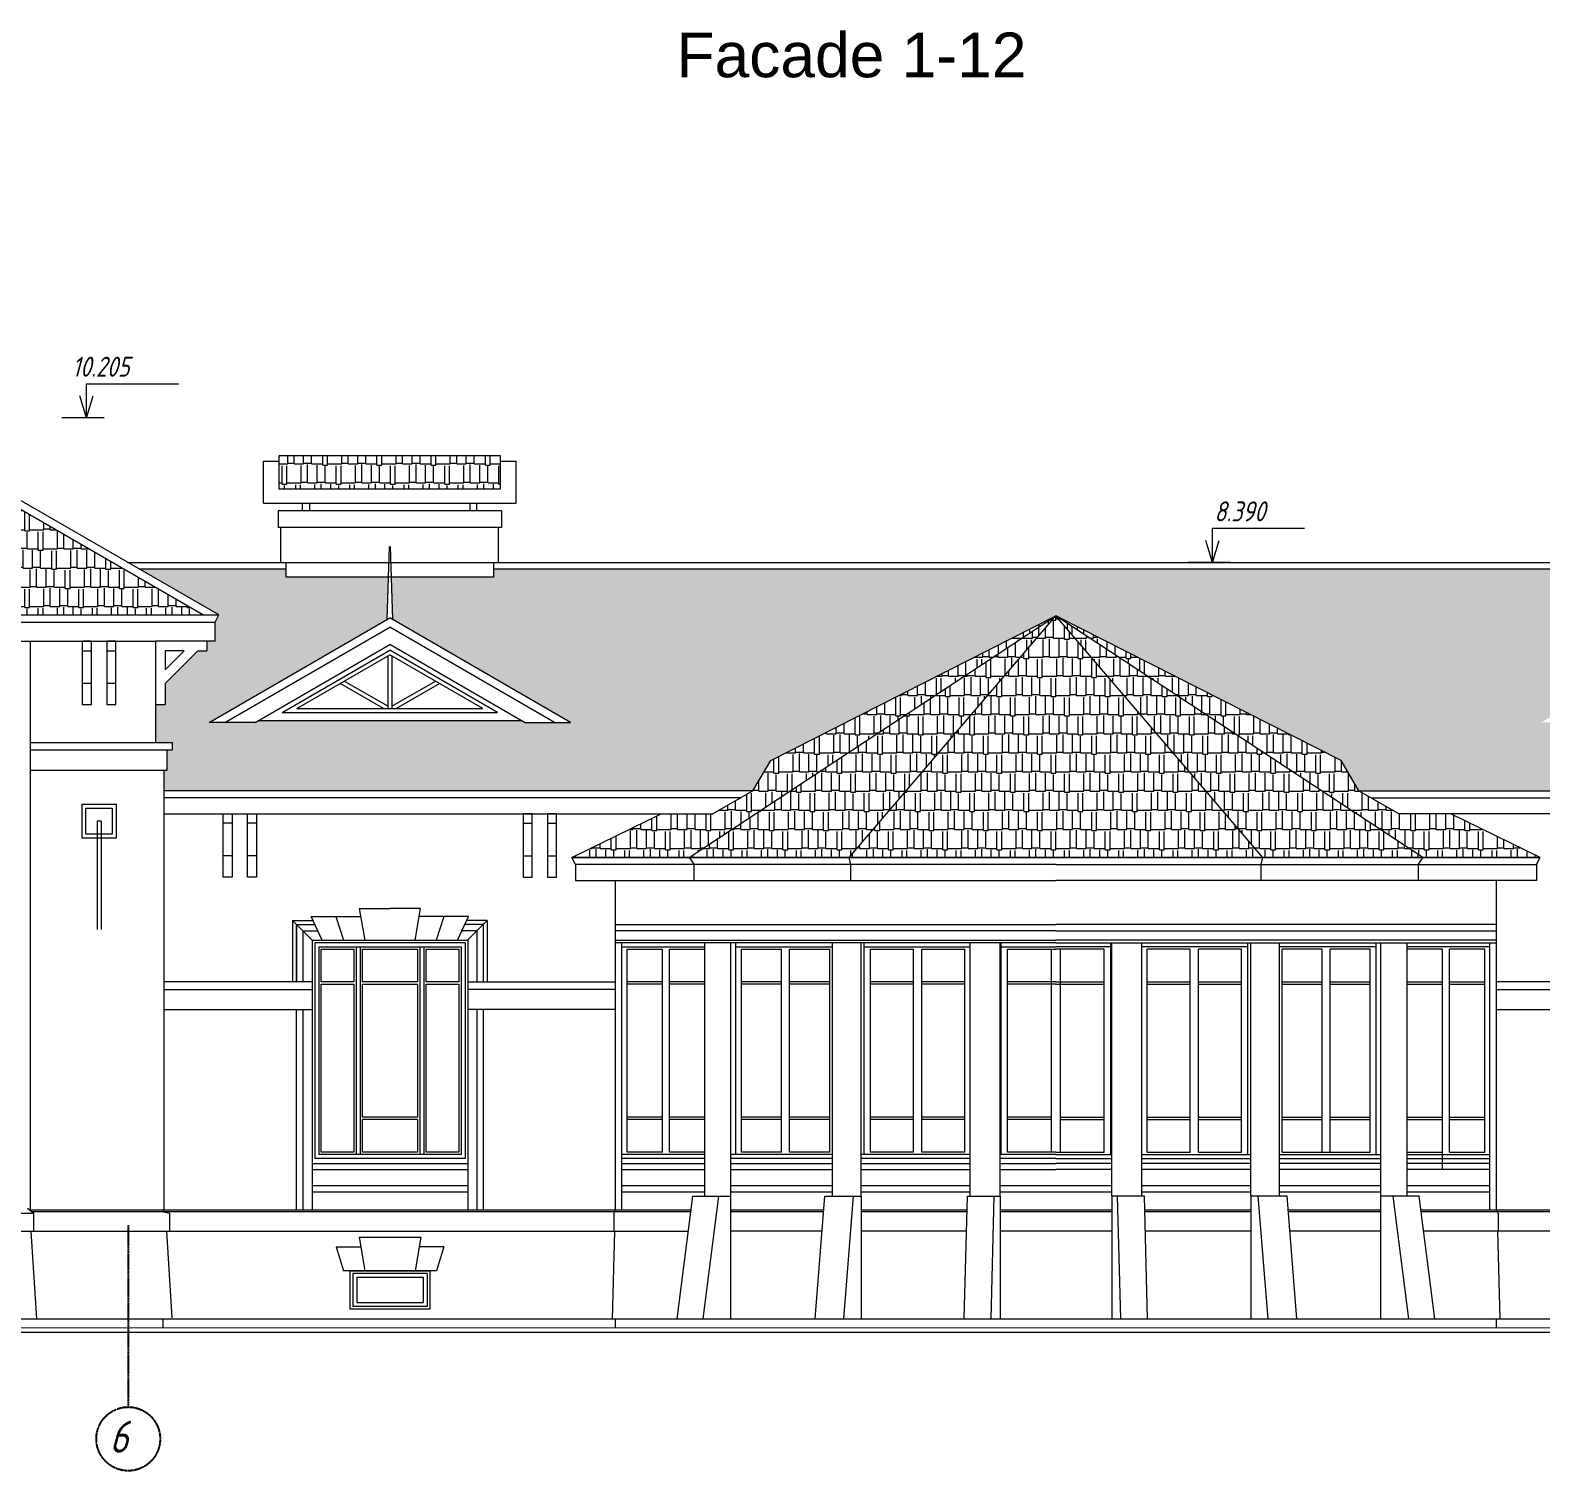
# Model space of a CAD drawing. Header units: millimetres. Extents: x 74752 to 193506, y -83124 to -13126.
# Drawn here: x 95484 to 114437, y -31418 to -13351 of the extents above; entities that cross this region are included whole.
import ezdxf

# ---------------------------------------------------------------- set-up
doc = ezdxf.new("R2010")
doc.units = ezdxf.units.MM
doc.linetypes.add('CENTER2', pattern=[1.125, 0.75, -0.125, 0.125, -0.125])
for name, color, linetype in [('axis', 40, 'CENTER2'), ('txt', 250, 'Continuous'), ('wall', 5, 'Continuous')]:
    doc.layers.add(name, color=color, linetype=linetype)
doc.styles.add('ESKD', font='eskd.shx', dxfattribs={"oblique": 15})
doc.styles.get("Standard").update_dxf_attribs({"font": 'arial.ttf'})
pattern_1 = [(0, (-7013955.54, 1249586.24), (510, 240), [120, -100, 140, -60, 180, -80]), (0, (-7013835.54, 1249596.24), (510, 240), [100, -380, 80, -120]), (0, (-7013595.54, 1249571.24), (510, 240), [60, -620]), (90, (-7013955.54, 1249586.24), (-170, 240), [230, -730]), (90, (-7013835.54, 1249586.24), (-170, 240), [225, -735]), (90, (-7013735.54, 1249586.24), (-170, 240), [210, -750]), (90, (-7013595.54, 1249571.24), (-170, 240), [230, -730]), (90, (-7013535.54, 1249571.24), (-170, 240), [230, -730]), (90, (-7013355.54, 1249586.24), (-170, 240), [220, -740])]
pattern_2 = [(0, (-7012482.22, 1249586.24), (510, 240), [120, -100, 140, -60, 180, -80]), (0, (-7012362.22, 1249596.24), (510, 240), [100, -380, 80, -120]), (0, (-7012122.22, 1249571.24), (510, 240), [60, -620]), (90, (-7012482.22, 1249586.24), (-170, 240), [230, -730]), (90, (-7012362.22, 1249586.24), (-170, 240), [225, -735]), (90, (-7012262.22, 1249586.24), (-170, 240), [210, -750]), (90, (-7012122.22, 1249571.24), (-170, 240), [230, -730]), (90, (-7012062.22, 1249571.24), (-170, 240), [230, -730]), (90, (-7011882.22, 1249586.24), (-170, 240), [220, -740])]
pattern_3 = [(0, (-7010477.64, 1249586.24), (510, 240), [120, -100, 140, -60, 180, -80]), (0, (-7010357.64, 1249596.24), (510, 240), [100, -380, 80, -120]), (0, (-7010117.64, 1249571.24), (510, 240), [60, -620]), (90, (-7010477.64, 1249586.24), (-170, 240), [230, -730]), (90, (-7010357.64, 1249586.24), (-170, 240), [225, -735]), (90, (-7010257.64, 1249586.24), (-170, 240), [210, -750]), (90, (-7010117.64, 1249571.24), (-170, 240), [230, -730]), (90, (-7010057.64, 1249571.24), (-170, 240), [230, -730]), (90, (-7009877.64, 1249586.24), (-170, 240), [220, -740])]

msp = doc.modelspace()

# ---------------------------------------------------------------- hatches: boundary and pattern name
at = {"layer": 'wall', "linetype": 'Continuous', "lineweight": 15, "ltscale": 0.13, "true_color": 0x8f9991}
h = msp.add_hatch(dxfattribs=at)
h.set_pattern_fill('AR-RSHKE', color=252, scale=20, style=0)
h.set_pattern_definition([(0, (-7026756.07, 1252623.38), (510, 240), [120, -100, 140, -60, 180, -80]), (0, (-7026636.07, 1252633.38), (510, 240), [100, -380, 80, -120]), (0, (-7026396.07, 1252608.38), (510, 240), [60, -620]), (90, (-7026756.07, 1252623.38), (-170, 240), [230, -730]), (90, (-7026636.07, 1252623.38), (-170, 240), [225, -735]), (90, (-7026536.07, 1252623.38), (-170, 240), [210, -750]), (90, (-7026396.07, 1252608.38), (-170, 240), [230, -730]), (90, (-7026336.07, 1252608.38), (-170, 240), [230, -730]), (90, (-7026156.07, 1252623.38), (-170, 240), [220, -740])])
h.paths.add_polyline_path([(93563.6, -18325), (91584, -19468), (89476.9, -20684.5), (97650.3, -20684.5)])
h = msp.add_hatch(dxfattribs=at)
h.set_pattern_fill('AR-RSHKE', color=252, scale=20, style=0)
h.set_pattern_definition([(0, (-4159025.84, 858170.6), (510, 240), [120, -100, 140, -60, 180, -80]), (0, (-4158905.84, 858180.6), (510, 240), [100, -380, 80, -120]), (0, (-4158665.84, 858155.6), (510, 240), [60, -620]), (90, (-4159025.84, 858170.6), (-170, 240), [230, -730]), (90, (-4158905.84, 858170.6), (-170, 240), [225, -735]), (90, (-4158805.84, 858170.6), (-170, 240), [210, -750]), (90, (-4158665.84, 858155.6), (-170, 240), [230, -730]), (90, (-4158605.84, 858155.6), (-170, 240), [230, -730]), (90, (-4158425.84, 858170.6), (-170, 240), [220, -740])])
h.paths.add_polyline_path([(98603.2, -19100.7), (101384.2, -19100.7), (101384.2, -18690), (98603.2, -18690)])
h = msp.add_hatch(dxfattribs=at)
h.set_pattern_fill('AR-RSHKE', color=252, scale=20, style=0)
h.set_pattern_definition([(0, (-7019069.2, 1250419.46), (510, 240), [120, -100, 140, -60, 180, -80]), (0, (-7018949.2, 1250429.46), (510, 240), [100, -380, 80, -120]), (0, (-7018709.2, 1250404.46), (510, 240), [60, -620]), (90, (-7019069.19, 1250419.46), (-170, 240), [230, -730]), (90, (-7018949.19, 1250419.46), (-170, 240), [225, -735]), (90, (-7018849.19, 1250419.46), (-170, 240), [210, -750]), (90, (-7018709.19, 1250404.46), (-170, 240), [230, -730]), (90, (-7018649.19, 1250404.46), (-170, 240), [230, -730]), (90, (-7018469.19, 1250419.46), (-170, 240), [220, -740])])
h.paths.add_polyline_path([(97200.3, -22630.9), (97163.8, -22630.9), (97163.8, -22888.4), (104552.2, -22888.4), (104776.3, -22508.2), (108353.8, -20695.5), (111931.3, -22508.2), (112155.5, -22888.4), (119543.9, -22888.4), (119507.4, -22630.9), (119507.4, -22380.9), (119442.4, -22380.9), (119442.4, -22285.9), (119652.4, -22285.9), (119650.5, -21808), (119530.5, -21808), (119530.5, -21542.3), (119122.4, -21134.2), (119012.1, -21134.2), (119007.2, -21014.4), (118901.8, -21014.4), (118901.8, -20774.8), (118858.1, -20685.4), (119863.8, -20104.7), (118011.5, -20104.7), (118011.5, -20211.1), (116732.4, -20210.3), (116748.9, -20738.9), (118979, -22031.4), (118400.5, -22031.4), (115023.9, -22031.4), (114445.4, -22031.4), (116678.1, -20738.9), (116694.5, -20212.7), (115412.9, -20211.1), (115412.9, -20104.7), (103519.3, -20104.7), (101294.8, -20117.9), (101294.8, -20211.1), (100014.9, -20211.1), (100029.6, -20738.9), (102262.3, -22031.4), (101678.8, -22028.5), (101640.8, -22006.6), (98350.2, -22006.6), (98307.2, -22031.4), (97728.7, -22031.4), (99958.8, -20738.9), (99975.1, -20216.7), (98696.2, -20211.1), (98696.2, -20104.7), (96844.7, -20104.7), (97848.9, -20684.5), (97805.2, -20773.9), (97805.9, -21014.4), (97700.5, -21014.4), (97700.5, -21134.2), (97585.3, -21134.2), (97177.2, -21542.3), (97177.2, -21808), (97057.2, -21808), (97055.3, -22282.9), (97265.3, -22285.9), (97265.3, -22380.9), (97200.3, -22380.9)])
h = msp.add_hatch(dxfattribs=at)
h.set_pattern_fill('AR-RSHKE', color=252, scale=20, style=0)
h.set_pattern_definition(pattern_1)
h.paths.add_polyline_path([(104552.2, -22888.4), (104049.6, -23178.3), (103401.3, -23178.3), (102279.7, -23725.3), (103753, -23724.8), (108353.8, -20695.5), (104776.3, -22508.2)])
h = msp.add_hatch(dxfattribs=at)
h.set_pattern_fill('AR-RSHKE', color=252, scale=20, style=0)
h.set_pattern_definition(pattern_2)
h.paths.add_polyline_path([(107010.4, -22263.1), (108353.8, -20695.5), (103753, -23725.3), (105757.6, -23724.8)])
h = msp.add_hatch(dxfattribs=at)
h.set_pattern_fill('AR-RSHKE', color=252, scale=20, style=0)
h.set_pattern_definition(pattern_3)
h.paths.add_polyline_path([(108353.8, -22291), (108353.8, -20695.5), (105757.6, -23725.3), (108353.8, -23724.8)])
h = msp.add_hatch(dxfattribs=at)
h.set_pattern_fill('AR-RSHKE', color=252, scale=20, style=0)
h.set_pattern_definition(pattern_1)
h.paths.add_polyline_path([(112155.5, -22888.4), (112658.1, -23178.3), (113306.4, -23178.3), (114428, -23725.3), (112954.7, -23724.8), (108353.8, -20695.5), (111931.3, -22508.2)])
h = msp.add_hatch(dxfattribs=at)
h.set_pattern_fill('AR-RSHKE', color=252, scale=20, style=0)
h.set_pattern_definition(pattern_2)
h.paths.add_polyline_path([(109697.3, -22263.1), (108353.8, -20695.5), (112954.7, -23725.3), (110950.1, -23724.8)])
h = msp.add_hatch(dxfattribs=at)
h.set_pattern_fill('AR-RSHKE', color=252, scale=20, style=0)
h.set_pattern_definition(pattern_3)
h.paths.add_polyline_path([(108353.8, -22291), (108353.8, -20695.5), (110950.1, -23725.3), (108353.8, -23724.8)])

# ---------------------------------------------------------------- linework, layer by layer
at = {"layer": 'axis'}
msp.add_line((96713.6, -28335.8, -51546.7), (96713.6, -30618.2, -51546.7), dxfattribs=at)
at = {"layer": 'axis', "color": 18, "true_color": 0x000000}
msp.add_circle((96713.6, -31018.2, -51546.7), 400, dxfattribs=at)
at = {"layer": 'wall', "color": 250, "linetype": 'Continuous', "lineweight": 15, "ltscale": 0.13}
for p, q in [((96189.6, -17783.7, -51547.4), (97344.3, -17783.7, -51547.4)), ((96189.6, -18210.4, -51547.4), (96189.6, -17783.7, -51547.4)), ((96189.6, -18210.4, -51547.4), (96106.8, -17934.4, -51547.4)), ((96189.6, -18210.4, -51547.4), (96272.4, -17934.4, -51547.4)), ((97848.9, -20684.5, -51546.7), (93563.6, -18210.4, -51546.7)), ((97650.3, -20684.5, -51547.4), (93563.6, -18325, -51547.4)), ((96411.2, -18210.4, -51547.4), (95880.6, -18210.4, -51547.4)), ((98409.4, -19281.5, -51690.4), (98409.4, -18754.4, -51690.4)), ((98409.4, -18754.4, -51690.4), (98604.8, -18754.4, -51690.4)), ((101384.2, -18690, -51691.1), (98603.2, -18690, -51690.4)), ((101385.8, -18754.4, -51691.1), (101581.6, -18754.4, -51691.1)), ((101581.6, -19281.5, -51691.1), (101581.6, -18754.4, -51691.1)), ((98409.4, -19281.5, -51690.4), (101581.6, -19281.5, -51691.1)), ((98901.5, -19380, -51691.1), (98901.5, -19281.5, -51691.1)), ((98988.5, -19281.5, -51691.1), (98988.5, -19380, -51691.1)), ((100999, -19281.5, -51691.1), (100999, -19380, -51691.1)), ((101085.9, -19380, -51691.1), (101085.9, -19281.5, -51691.1)), ((101397.7, -19380, -51691.1), (98593.3, -19380, -51690.4)), ((98593.3, -19380, -51690.4), (98593.3, -19588.7, -51690.4)), ((101397.7, -19380, -51691.1), (101397.7, -19588.7, -51691.1)), ((101397.7, -19588.7, -51691.1), (98593.3, -19588.7, -51690.4)), ((98629.5, -20024.7, -51690.4), (98629.5, -19588.7, -51690.4)), ((101359.2, -20024.7, -51691.1), (101359.2, -19588.7, -51691.1)), ((110318.9, -19598, -51548.1), (111473.6, -19598, -51548.1)), ((110318.9, -20024.7, -51548.1), (110318.9, -19598, -51548.1)), ((99987.3, -19825.3, -51686.1), (99958.8, -20738.9, -51686.1)), ((100001.1, -19825.3, -51686.1), (100029.6, -20738.9, -51686.1)), ((110318.9, -20024.7, -51548.1), (110236.1, -19748.7, -51548.1)), ((110318.9, -20024.7, -51548.1), (110401.7, -19748.7, -51548.1)), ((96706.1, -20024.7, -51548.1), (120002.4, -20024.7, -51548.1)), ((98629.5, -20024.7, -51691.8), (101359.2, -20024.7, -51691.8)), ((98696.2, -20211.1, -51691.1), (98696.2, -20024.7, -51691.1)), ((101294.8, -20024.7, -51691.8), (101294.8, -20211.1, -51691.8)), ((110540.4, -20024.7, -51548.1), (110009.9, -20024.7, -51548.1)), ((96844.7, -20104.7, -51548.1), (98696.2, -20104.7, -51548.1)), ((101294.8, -20211.1, -51690.3), (98696.2, -20211.1, -51690.3)), ((101294.8, -20104.7, -51548.1), (115412.9, -20104.7, -51548.1)), ((80722.2, -20773.9, -51547.4), (97805.2, -20773.9, -51547.4)), ((89278.4, -20684.5, -51546.7), (97848.9, -20684.5, -51546.7)), ((97728.7, -22031.4, -51690), (99995.5, -20722.6, -51690)), ((97805, -20774.4, -51547.4), (97848.9, -20684.5, -51547.4)), ((97805.2, -21013.9, -51547.4), (97805.2, -20773.9, -51547.4)), ((97805.2, -21013.9, -51547.4), (97805.2, -20773.9, -51547.4)), ((97927.2, -22031.4, -51689.3), (99995.5, -20837.3, -51689.3)), ((102262.3, -22031.4, -51690), (99995.5, -20722.6, -51690)), ((102063.8, -22031.4, -51689.3), (99995.5, -20837.3, -51689.3)), ((103753, -23724.8, -51547.4), (108353.8, -20695.5, -51547.4)), ((104776.3, -22508.2, -51547.4), (108353.8, -20695.5, -51547.4)), ((105757.6, -23724.8, -51547.4), (108353.8, -20695.5, -51547.4)), ((112954.7, -23724.8, -51547.4), (108353.8, -20695.5, -51547.4)), ((110950.1, -23724.8, -51547.4), (108353.8, -20695.5, -51547.4)), ((111931.3, -22508.2, -51547.4), (108353.8, -20695.5, -51547.4)), ((80722.2, -21014.4, -51547.4), (97055.3, -21014.4, -51547.4)), ((95483.7, -21017.4, -51575.1), (95483.7, -28151.1, -51575.1)), ((97805.9, -21014.4, -51547.4), (97055.3, -21014.4, -51547.4)), ((97055.3, -21014.4, -51547.4), (97055.3, -21461.9, -51547.4)), ((97700.5, -21014.2, -51547.4), (97700.5, -21134.2, -51547.4)), ((97700.5, -21014.2, -51547.4), (97700.5, -21134.2, -51547.4)), ((96135.5, -21134.2, -51566.1), (96250.7, -21134.2, -51566.1)), ((96441.5, -21134.2, -51566.1), (96556.7, -21134.2, -51566.1)), ((97177.2, -21134.2, -51547.4), (97177.2, -21372.6, -51547.4)), ((97415.5, -21134.2, -51547.4), (97177.2, -21134.2, -51547.4)), ((97177.2, -21542.3, -51547.4), (97585.3, -21134.2, -51547.4)), ((97177.2, -21372.6, -51547.4), (97415.5, -21134.2, -51547.4)), ((97177.2, -21134.2, -51547.4), (97177.2, -21372.6, -51547.4)), ((97415.5, -21134.2, -51547.4), (97177.2, -21134.2, -51547.4)), ((97177.2, -21542.3, -51547.4), (97585.3, -21134.2, -51547.4)), ((97177.2, -21372.6, -51547.4), (97415.5, -21134.2, -51547.4)), ((97585.3, -21134.2, -51547.4), (97700.5, -21134.2, -51547.4)), ((97585.3, -21134.2, -51547.4), (97700.5, -21134.2, -51547.4)), ((98307.2, -22031.4, -51689.3), (99995.5, -21056.7, -51689.3)), ((98643.4, -21906.6, -51689.3), (99995.5, -21125.9, -51689.3)), ((98830, -21856.6, -51689.3), (99995.5, -21183.7, -51689.3)), ((99970.5, -21198.1, -51690), (99970.5, -21856.6, -51690)), ((101683.8, -22031.4, -51689.3), (99995.5, -21056.7, -51689.3)), ((101347.6, -21906.6, -51689.3), (99995.5, -21125.9, -51689.3)), ((101161, -21856.6, -51689.3), (99995.5, -21183.7, -51689.3)), ((100020.5, -21198.1, -51690), (100020.5, -21856.6, -51690)), ((96135.5, -21541.5, -51566.1), (96250.7, -21541.5, -51566.1)), ((96441.5, -21541.5, -51566.1), (96556.7, -21541.5, -51566.1)), ((97055.3, -21461.7, -51547.4), (97055.3, -22141.2, -51547.4)), ((97055.3, -21461.7, -51547.4), (97055.3, -22282.9, -51556.4)), ((97177.2, -21542.3, -51547.4), (97177.2, -21808, -51547.4)), ((97177.2, -21542.3, -51547.4), (97177.2, -21808, -51547.4)), ((99917.6, -21856.6, -51689.3), (99373.8, -21542.6, -51689.3)), ((99970.5, -21829.4, -51689.3), (99423.8, -21513.7, -51689.3)), ((100020.5, -21829.4, -51689.3), (100567.2, -21513.7, -51689.3)), ((100073.4, -21856.6, -51689.3), (100617.2, -21542.6, -51689.3)), ((97057.2, -21808, -51547.4), (97177.2, -21808, -51547.4)), ((97057.2, -21808, -51547.4), (97177.2, -21808, -51547.4)), ((98643.4, -21906.6, -51690), (101347.6, -21906.6, -51690)), ((98830, -21856.6, -51690), (101161, -21856.6, -51690)), ((98307.2, -22031.4, -51690), (97728.7, -22031.4, -51690)), ((98350.2, -22006.6, -51690), (101640.8, -22006.6, -51690)), ((101683.8, -22031.4, -51690), (102262.3, -22031.4, -51690)), ((95483.7, -22285.9, -51584.8), (97265.3, -22285.9, -51556.4)), ((97055.3, -22285.9, -51556.4), (97265.3, -22285.9, -51556.4)), ((97265.3, -22285.9, -51556.4), (97265.3, -22380.9, -51556.4)), ((97265.3, -22285.9, -51556.4), (97265.3, -22380.9, -51556.4)), ((97265.3, -22380.9, -51556.4), (95483.7, -22380.9, -51584.8)), ((97265.3, -22380.9, -51556.4), (97055.3, -22380.9, -51556.4)), ((97200.3, -22630.9, -51556.4), (97200.3, -22380.9, -51556.4)), ((97200.3, -22630.9, -51556.4), (97200.3, -22380.9, -51556.4)), ((104552.2, -22888.4, -51547.4), (104776.3, -22508.2, -51547.4)), ((112155.5, -22888.4, -51547.4), (111931.3, -22508.2, -51547.4)), ((95483.7, -22630.9, -51584.8), (97200.3, -22630.9, -51556.4)), ((97163.8, -28151.1, -51547.4), (97163.8, -22630.9, -51556.4)), ((104552.2, -22888.4, -51548.1), (97163.8, -22888.4, -51548.1)), ((104552.2, -22888.4, -51547.4), (104049.6, -23178.3, -51547.4)), ((112155.5, -22888.4, -51548.1), (119543.9, -22888.4, -51548.1)), ((112155.5, -22888.4, -51547.4), (112658.1, -23178.3, -51547.4)), ((104396.3, -22978.3, -51548.1), (97163.8, -22978.3, -51548.1)), ((112311.4, -22978.3, -51548.1), (119543.9, -22978.3, -51548.1)), ((96322, -23271.7, -51566.1), (96322, -24629.6, -51566.1)), ((96372, -23271.7, -51566.1), (96322, -23271.7, -51566.1)), ((96372, -23271.7, -51566.1), (96372, -24629.6, -51566.1)), ((97163.8, -23178.3, -51548.1), (104049.6, -23178.3, -51548.1)), ((98017.8, -23297.8, -51644.1), (97902.6, -23297.8, -51644.1)), ((98323.8, -23297.8, -51644.1), (98208.6, -23297.8, -51644.1)), ((101667.2, -23297.8, -51644.1), (101782.4, -23297.8, -51644.1)), ((101973.2, -23297.8, -51644.1), (102088.4, -23297.8, -51644.1)), ((102279.7, -23724.8, -51547.4), (103401.3, -23178.3, -51547.4)), ((119543.9, -23178.3, -51548.1), (112658.1, -23178.3, -51548.1)), ((114428, -23724.8, -51547.4), (113306.4, -23178.3, -51547.4)), ((98017.8, -23705.1, -51644.1), (97902.6, -23705.1, -51644.1)), ((98323.8, -23705.1, -51644.1), (98208.6, -23705.1, -51644.1)), ((101667.2, -23705.1, -51644.1), (101782.4, -23705.1, -51644.1)), ((101973.2, -23705.1, -51644.1), (102088.4, -23705.1, -51644.1)), ((108353.8, -23724.8, -51547.4), (102279.7, -23724.8, -51547.4)), ((102323.5, -23814.7, -51547.4), (102279.7, -23724.8, -51547.4)), ((102279.7, -23724.8, -51547.4), (108353.8, -23724.8, -51547.4)), ((108353.8, -23814.7, -51547.4), (102323.5, -23814.7, -51547.4)), ((102323.5, -23814.7, -51547.4), (102323.5, -24014.7, -51547.4)), ((103753, -23724.8, -51547.4), (103809.1, -23810, -51547.4)), ((103809.1, -23810, -51547.4), (103809.1, -24014.7, -51547.4)), ((105778.9, -23814.7, -51547.4), (105757.6, -23724.8, -51547.4)), ((105778.9, -24014.7, -51547.4), (105778.9, -23814.7, -51547.4)), ((108353.8, -23724.8, -51547.4), (114428, -23724.8, -51547.4)), ((114428, -23724.8, -51547.4), (108353.8, -23724.8, -51547.4)), ((108353.8, -23814.7, -51547.4), (114384.2, -23814.7, -51547.4)), ((110928.7, -23814.7, -51547.4), (110950.1, -23724.8, -51547.4)), ((110928.7, -23814.7, -51547.4), (110950.1, -23724.8, -51547.4)), ((110928.7, -24014.7, -51547.4), (110928.7, -23814.7, -51547.4)), ((110928.7, -24014.7, -51547.4), (110928.7, -23814.7, -51547.4)), ((112954.7, -23724.8, -51547.4), (112898.6, -23810, -51547.4)), ((112954.7, -23724.8, -51547.4), (112898.6, -23810, -51547.4)), ((112954.7, -23724.8, -51547.4), (112898.6, -23810, -51547.4)), ((112898.6, -23810, -51547.4), (112898.6, -24014.7, -51547.4)), ((112898.6, -23810, -51547.4), (112898.6, -24014.7, -51547.4)), ((112898.6, -23810, -51547.4), (112898.6, -24014.7, -51547.4)), ((114384.2, -23814.7, -51547.4), (114428, -23724.8, -51547.4)), ((114384.2, -23814.7, -51547.4), (114384.2, -24014.7, -51547.4)), ((102323.5, -24014.7, -51547.4), (108353.8, -24014.7, -51547.4)), ((102827.2, -28151.1, -51547.4), (102827.2, -24014.7, -51547.4)), ((114384.2, -24014.7, -51547.4), (108353.8, -24014.7, -51547.4)), ((113880.5, -28151.1, -51547.4), (113880.5, -24014.7, -51547.4)), ((99613, -24364.8, -51589.8), (99995.5, -24364.8, -51566.7)), ((99613, -24364.8, -51603.3), (99680.8, -24764.8, -51616.2)), ((100378, -24364.8, -51589.8), (99995.5, -24364.8, -51566.7)), ((100378, -24364.8, -51603.3), (100310.2, -24764.8, -51616.2)), ((98774.8, -24514.8, -51671.1), (99031.4, -24514.8, -51651.7)), ((98774.8, -24514.8, -51661.1), (98774.8, -25286, -51663.6)), ((99020.7, -24764.8, -51661.2), (98774.8, -24514.8, -51661.1)), ((98822.5, -24564.8, -51840.3), (98822.5, -25286, -51840.8)), ((98824.8, -24565.6, -51661.1), (99054.7, -24565.6, -51661.1)), ((98824.8, -24565.6, -51661.2), (98824.8, -25286, -51663.6)), ((99008.5, -24464.8, -51653.4), (99629.9, -24464.8, -51606.4)), ((99145.9, -24764.8, -51680.7), (99008.5, -24464.8, -51681.5)), ((99319.2, -24464.8, -51681.9), (99413.3, -24764.8, -51681.1)), ((100982.5, -24464.8, -51653.4), (100361.1, -24464.8, -51606.4)), ((100671.8, -24464.8, -51681.9), (100577.7, -24764.8, -51681.1)), ((100845.1, -24764.8, -51680.7), (100982.5, -24464.8, -51681.5)), ((101166.2, -24565.6, -51661.1), (100936.3, -24565.6, -51661.1)), ((101216.2, -24514.8, -51671.1), (100959.6, -24514.8, -51651.7)), ((100970.3, -24764.8, -51661.2), (101216.2, -24514.8, -51661.1)), ((101166.2, -24565.6, -51661.2), (101166.2, -25286, -51663.6)), ((101168.5, -24564.8, -51793.3), (101168.5, -25286, -51794.6)), ((101216.2, -24514.8, -51661.1), (101216.2, -25286, -51663.6)), ((102827.2, -24564.8, -51547.4), (108353.8, -24564.8, -51547.4)), ((113880.5, -24564.8, -51547.4), (108353.8, -24564.8, -51547.4)), ((98902.5, -24644.8, -51841.4), (98902.5, -25286, -51842.1)), ((98904.8, -24644.8, -51661.2), (99090.9, -24644.8, -51647.2)), ((98904.8, -24644.8, -51661.2), (98904.8, -25286, -51663.4)), ((99022.5, -24764.8, -51844.3), (99022.5, -28151.1, -51850.9)), ((99022.5, -24764.8, -51800.1), (100972.5, -24764.8, -51749.6)), ((99022.5, -24764.8, -51800.1), (100972.5, -24764.8, -51749.6)), ((99022.5, -24764.8, -51844.4), (99022.5, -27574.8, -51486.3)), ((99055.5, -24797.8, -51800.1), (99055.5, -27501.8, -51486.3)), ((100939.5, -24797.8, -51749.6), (99055.5, -24797.8, -51800.1)), ((101086.2, -24644.8, -51661.2), (100900.1, -24644.8, -51647.2)), ((100939.5, -24797.8, -51749.6), (100939.5, -27501.8, -51435.8)), ((100972.5, -24764.8, -51793.8), (100972.5, -28151.1, -51800.4)), ((100972.5, -24764.8, -51793.9), (100972.5, -27574.8, -51435.8)), ((101086.2, -24644.8, -51661.2), (101086.2, -25286, -51663.4)), ((101088.5, -24644.8, -51793.4), (101088.5, -25286, -51794.6)), ((108353.8, -24644.8, -51880.7), (102827.2, -24644.8, -51319.4)), ((102827.2, -24764.8, -51552.7), (108353.8, -24764.8, -51409.5)), ((102827.2, -24764.8, -51552.7), (108353.8, -24764.8, -51409.5)), ((108353.8, -24797.8, -51405.6), (102827.2, -24797.8, -51553.8)), ((102908.7, -28151.1, -51547.4), (102908.7, -24797.8, -51547.4)), ((103948.7, -27975.7, -51547.4), (103948.7, -24797.8, -51547.4)), ((104275.9, -27975.7, -51547.4), (104275.9, -24797.8, -51547.4)), ((104337, -27452.7, -51503.7), (104337, -24797.8, -51547.4)), ((105549, -27975.7, -51547.4), (105549, -24797.8, -51547.4)), ((105909.7, -27975.7, -51547.4), (105909.7, -24797.8, -51547.4)), ((105947.5, -27452.8, -51503.7), (105947.5, -24797.8, -51547.4)), ((107276.7, -27975.7, -51547.4), (107276.7, -24797.8, -51547.4)), ((107654.5, -27975.7, -51547.4), (107654.5, -24797.8, -51547.4)), ((107667.3, -27452.7, -51503.7), (107667.3, -24797.8, -51547.4)), ((108353.8, -24644.8, -51880.7), (113880.5, -24644.8, -51319.4)), ((113880.5, -24764.8, -51552.7), (108353.8, -24764.8, -51409.5)), ((113880.5, -24764.8, -51552.7), (108353.8, -24764.8, -51409.5)), ((108353.8, -24797.8, -51405.6), (113880.5, -24797.8, -51553.8)), ((109040.4, -27452.7, -51503.7), (109040.4, -24797.8, -51547.4)), ((109053.2, -27975.7, -51547.4), (109053.2, -24797.8, -51547.4)), ((109431, -27975.7, -51547.4), (109431, -24797.8, -51547.4)), ((110760.2, -27452.8, -51503.7), (110760.2, -24797.8, -51547.4)), ((110798, -27975.7, -51547.4), (110798, -24797.8, -51547.4)), ((111158.7, -27975.7, -51547.4), (111158.7, -24797.8, -51547.4)), ((112370.7, -27452.7, -51503.7), (112370.7, -24797.8, -51547.4)), ((112431.8, -27975.7, -51547.4), (112431.8, -24797.8, -51547.4)), ((112759, -27975.7, -51547.4), (112759, -24797.8, -51547.4)), ((113799, -28151.1, -51547.4), (113799, -24797.8, -51547.4)), ((99104.3, -24846.8, -51800.1), (100890.8, -24846.8, -51749.6)), ((99104.3, -24846.8, -51800.1), (99104.3, -27450.8, -51486.3)), ((99104.3, -24846.8, -51800.1), (100890.8, -24846.8, -51749.6)), ((99104.3, -24846.8, -51800.1), (99104.3, -27452.7, -51427.1)), ((99573.6, -24846.8, -51689.9), (99573.6, -27452.7, -52725.5)), ((99623.6, -24846.8, -51689.9), (99623.6, -27452.7, -52725.5)), ((100371.8, -24846.8, -51595.8), (100371.8, -27452.7, -52631.4)), ((100421.8, -24846.8, -51595.8), (100421.8, -27452.7, -52631.4)), ((100890.8, -24846.8, -51749.6), (100890.8, -27452.8, -51435.8)), ((100890.8, -24846.8, -51749.6), (100890.8, -27452.7, -51376.6)), ((102908.7, -24846.8, -51553.2), (103948.7, -24846.8, -51523.8)), ((102972.9, -27422.7, -51503.7), (102972.9, -24876.7, -51547.4)), ((103415.1, -27422.7, -51503.7), (103415.1, -24876.7, -51547.4)), ((103503.4, -27422.7, -51503.7), (103503.4, -24876.7, -51547.4)), ((104337, -24846.8, -51512.8), (105549, -24846.8, -51478.5)), ((104409.8, -27422.7, -51503.7), (104409.8, -24876.7, -51547.4)), ((104911.8, -27422.7, -51503.7), (104911.8, -24876.7, -51547.4)), ((105011.9, -27422.7, -51503.7), (105011.9, -24876.7, -51547.4)), ((105515, -27422.7, -51503.3), (105515, -24876.7, -51547.1)), ((105947.5, -24846.8, -51467.2), (107276.7, -24846.8, -51429.6)), ((106025.7, -27422.7, -51503.3), (106025.7, -24876.7, -51547.1)), ((106564.7, -27422.7, -51503.8), (106564.7, -24876.7, -51547.6)), ((106672.2, -27422.7, -51503.8), (106672.2, -24876.7, -51547.6)), ((107211.2, -27422.7, -51503.7), (107211.2, -24876.7, -51547.4)), ((107667.3, -24846.8, -51418.6), (108353.8, -24846.8, -51399.2)), ((107747.3, -27422.7, -51503.7), (107747.3, -24876.7, -51547.4)), ((108298.8, -27422.7, -51503.6), (108298.8, -24876.7, -51547.4)), ((109040.4, -24846.8, -51418.6), (108353.8, -24846.8, -51399.2)), ((108408.8, -27422.7, -51503.6), (108408.8, -24876.7, -51547.4)), ((108960.4, -27422.7, -51503.7), (108960.4, -24876.7, -51547.4)), ((110760.2, -24846.8, -51467.2), (109431, -24846.8, -51429.6)), ((109496.5, -27422.7, -51503.7), (109496.5, -24876.7, -51547.4)), ((110035.5, -27422.7, -51503.8), (110035.5, -24876.7, -51547.6)), ((110143, -27422.7, -51503.8), (110143, -24876.7, -51547.6)), ((110682, -27422.7, -51503.3), (110682, -24876.7, -51547.1)), ((112370.7, -24846.8, -51512.8), (111158.7, -24846.8, -51478.5)), ((111192.7, -27422.7, -51503.3), (111192.7, -24876.7, -51547.1)), ((111695.7, -27422.7, -51503.7), (111695.7, -24876.7, -51547.4)), ((111795.9, -27422.7, -51503.7), (111795.9, -24876.7, -51547.4)), ((112297.9, -27422.7, -51503.7), (112297.9, -24876.7, -51547.4)), ((113799, -24846.8, -51553.2), (112759, -24846.8, -51523.8)), ((113204.3, -27639.8, -51503.7), (113204.3, -24876.7, -51547.4)), ((113292.5, -27422.7, -51503.7), (113292.5, -24876.7, -51547.4)), ((113734.8, -27422.7, -51503.7), (113734.8, -24876.7, -51547.4)), ((99022.5, -25286, -51832.7), (97163.8, -25286, -51832.7)), ((97163.8, -25381, -51832.7), (99022.5, -25381, -51832.7)), ((100972.5, -25286, -51832.7), (102827.2, -25286, -51832.7)), ((102827.2, -25381, -51832.7), (100972.5, -25381, -51832.7)), ((115841.1, -25286, -51832.7), (113880.5, -25286, -51832.7)), ((113880.5, -25381, -51832.7), (115841.1, -25381, -51832.7)), ((97154.6, -25631, -51832.7), (99022.5, -25631, -51832.7)), ((98822.5, -25631, -51841.1), (98822.5, -28151.1, -51843.1)), ((98902.5, -25631, -51842.5), (98902.5, -28151.1, -51845.2)), ((102827.2, -25631, -51832.7), (100972.5, -25631, -51832.7)), ((101088.5, -25631, -51795.3), (101088.5, -28151.1, -51799.9)), ((101168.5, -25631, -51795.2), (101168.5, -28151.1, -51799.8)), ((113880.5, -25631, -51832.7), (115841.1, -25631, -51832.7)), ((100341.8, -26983.7, -51393.4), (99653.7, -26983.7, -51393.4)), ((100341.8, -27013.7, -51094.8), (99653.7, -27013.7, -51094.8)), ((103415.1, -26983.7, -51802.3), (102972.9, -26983.7, -51802.3)), ((103415.1, -27013.7, -51503.7), (102972.9, -27013.7, -51503.7)), ((103948.7, -26983.7, -51802.3), (103503.4, -26983.7, -51802.3)), ((103948.7, -27013.7, -51503.7), (103503.4, -27013.7, -51503.7)), ((104911.8, -26983.7, -51802.3), (104409.8, -26983.7, -51802.3)), ((104911.8, -27013.7, -51503.7), (104409.8, -27013.7, -51503.7)), ((105515, -26983.7, -51802.3), (105011.9, -26983.7, -51802.3)), ((105515, -27013.7, -51503.7), (105011.9, -27013.7, -51503.7)), ((106564.7, -26983.7, -51802.3), (106025.7, -26983.7, -51802.3)), ((106564.7, -27013.7, -51503.7), (106025.7, -27013.7, -51503.7)), ((107211.2, -26983.7, -51802.3), (106672.2, -26983.7, -51802.3)), ((107211.2, -27013.7, -51503.7), (106672.2, -27013.7, -51503.7)), ((108298.8, -26983.7, -51802.3), (107747.3, -26983.7, -51802.3)), ((108298.8, -27013.7, -51503.7), (107747.3, -27013.7, -51503.7)), ((108408.8, -26983.7, -51802.3), (108960.4, -26983.7, -51802.3)), ((108408.8, -27013.7, -51503.7), (108960.4, -27013.7, -51503.7)), ((109496.5, -26983.7, -51802.3), (110035.5, -26983.7, -51802.3)), ((109496.5, -27013.7, -51503.7), (110035.5, -27013.7, -51503.7)), ((110143, -26983.7, -51802.3), (110682, -26983.7, -51802.3)), ((110143, -27013.7, -51503.7), (110682, -27013.7, -51503.7)), ((111192.7, -26983.7, -51802.3), (111695.7, -26983.7, -51802.3)), ((111192.7, -27013.7, -51503.7), (111695.7, -27013.7, -51503.7)), ((111795.9, -26983.7, -51802.3), (112297.9, -26983.7, -51802.3)), ((111795.9, -27013.7, -51503.7), (112297.9, -27013.7, -51503.7)), ((112759, -26983.7, -51802.3), (113204.3, -26983.7, -51802.3)), ((112759, -27013.7, -51503.7), (113204.3, -27013.7, -51503.7)), ((113292.5, -26983.7, -51802.3), (113734.8, -26983.7, -51802.3)), ((113292.5, -27013.7, -51503.7), (113734.8, -27013.7, -51503.7)), ((100890.8, -27452.7, -51376.6), (99104.3, -27452.7, -51427.1)), ((100890.8, -27452.8, -51435.8), (99104.5, -27452.8, -51486.3)), ((103948.7, -27452.7, -51426.9), (102908.7, -27452.7, -51456.3)), ((103948.7, -27452.8, -51486), (102908.7, -27452.8, -51515.5)), ((105515, -27452.7, -51382.6), (104275.9, -27452.7, -51417.6)), ((105549, -27452.8, -51440.8), (104275.9, -27452.8, -51476.8)), ((107211.2, -27452.8, -51393.8), (105909.7, -27452.8, -51430.6)), ((107276.7, -27452.7, -51332.7), (106025.7, -27452.7, -51368.1)), ((108353.8, -27452.7, -51302.3), (107654.5, -27452.7, -51322)), ((108353.8, -27452.8, -51361.4), (107654.5, -27452.8, -51381.2)), ((108353.8, -27452.7, -51302.3), (109053.2, -27452.7, -51322)), ((108353.8, -27452.8, -51361.4), (109053.2, -27452.8, -51381.2)), ((109431, -27452.7, -51332.7), (110682, -27452.7, -51368.1)), ((109496.5, -27452.8, -51393.8), (110798, -27452.8, -51430.6)), ((111158.7, -27452.8, -51440.8), (112431.8, -27452.8, -51476.8)), ((111192.7, -27452.7, -51382.6), (112431.8, -27452.7, -51417.6)), ((112759, -27452.7, -51426.9), (113799, -27452.7, -51456.3)), ((112759, -27452.8, -51486), (113799, -27452.8, -51515.5)), ((99022.5, -27564.8, -51486.3), (100972.5, -27564.8, -51435.8)), ((99022.5, -27639.8, -51486.3), (100972.5, -27639.8, -51435.8)), ((100939.5, -27501.8, -51435.8), (99055.5, -27501.8, -51486.3)), ((103948.7, -27501.8, -51485.5), (102908.7, -27501.8, -51513.4)), ((102908.7, -27564.8, -51584.4), (103948.7, -27564.8, -51557.5)), ((102908.7, -27639.8, -51584.4), (103948.7, -27639.8, -51557.5)), ((105549, -27501.8, -51442.6), (104275.9, -27501.8, -51476.7)), ((104275.9, -27564.8, -51549), (105549, -27564.8, -51516)), ((104275.9, -27639.8, -51549), (105549, -27639.8, -51516)), ((107276.7, -27501.8, -51396.2), (105909.7, -27501.8, -51432.9)), ((105909.7, -27564.8, -51506.7), (107276.7, -27564.8, -51471.3)), ((105909.7, -27639.8, -51506.7), (107276.7, -27639.8, -51471.3)), ((108353.8, -27501.8, -51367.3), (107654.5, -27501.8, -51386.1)), ((107654.5, -27564.8, -51461.5), (108353.8, -27564.8, -51443.4)), ((107654.5, -27639.8, -51461.5), (108353.8, -27639.8, -51443.4)), ((108353.8, -27501.8, -51367.3), (109053.2, -27501.8, -51386.1)), ((109053.2, -27564.8, -51461.5), (108353.8, -27564.8, -51443.4)), ((109053.2, -27639.8, -51461.5), (108353.8, -27639.8, -51443.4)), ((109431, -27501.8, -51396.2), (110798, -27501.8, -51432.9)), ((110798, -27564.8, -51506.7), (109431, -27564.8, -51471.3)), ((110798, -27639.8, -51506.7), (109431, -27639.8, -51471.3)), ((111158.7, -27501.8, -51442.6), (112431.8, -27501.8, -51476.7)), ((112431.8, -27564.8, -51549), (111158.7, -27564.8, -51516)), ((112431.8, -27639.8, -51549), (111158.7, -27639.8, -51516)), ((112759, -27501.8, -51485.5), (113799, -27501.8, -51513.4)), ((113799, -27564.8, -51584.4), (112759, -27564.8, -51557.5)), ((113799, -27639.8, -51584.4), (112759, -27639.8, -51557.5)), ((99022.5, -27839.4, -51541.4), (100972.5, -27839.5, -58732.3)), ((99022.5, -27839.4, -54337), (100972.5, -27839.4, -54337)), ((102908.7, -27839.5, -65872.3), (103948.7, -27839.6, -69707.4)), ((104275.9, -27839.4, -54337), (105549, -27839.4, -54337)), ((104275.9, -27839.6, -70914), (105549, -27839.6, -75608.8)), ((105909.7, -27839.4, -54337), (107276.7, -27839.4, -54337)), ((105909.7, -27839.6, -76939), (107276.7, -27839.7, -81979.7)), ((107654.5, -27839.4, -54337), (109053.2, -27839.4, -54337)), ((107654.5, -27839.7, -83373.1), (109053.2, -27839.7, -88530.9)), ((109431, -27839.4, -54337), (110798, -27839.4, -54337)), ((109431, -27839.7, -89924.3), (110798, -27839.8, -94965)), ((111158.7, -27839.8, -96295.2), (112431.8, -27839.8, -100990)), ((112759, -27839.8, -102196.6), (113799, -27839.9, -106031.6)), ((99022.5, -27919.4, -51750), (100972.5, -27919.5, -58061.8)), ((99022.5, -27919.4, -54337), (100972.5, -27919.4, -54337)), ((102908.7, -27919.5, -64328.9), (103948.7, -27919.5, -67695.1)), ((103599.1, -29513.6, -51547.4), (103796.1, -27975.7, -51547.4)), ((103796.1, -27975.7, -51599), (104275.9, -27975.7, -51592.8)), ((103926.3, -29513.6, -51547.4), (104123.3, -27975.7, -51547.4)), ((104275.9, -27919.6, -68754.2), (105549, -27919.6, -72875)), ((104275.9, -29513.6, -51547.4), (104275.9, -27975.7, -51547.4)), ((105332.7, -29513.6, -51547.4), (105454.6, -27975.7, -51547.4)), ((105454.6, -27975.7, -51577.6), (105909.7, -27975.7, -51571.7)), ((105693.4, -29513.6, -51547.4), (105815.3, -27975.7, -51547.4)), ((105909.7, -27919.6, -74042.6), (107276.7, -27919.6, -78467)), ((105909.7, -27975.7, -51547.4), (105909.7, -29513.6, -51547.4)), ((107203.4, -29513.6, -51547.4), (107244.7, -27975.7, -51547.4)), ((107244.7, -27975.7, -51554.5), (107654.5, -27975.7, -51549.2)), ((107538.7, -29513.6, -51547.4), (107579.9, -27975.7, -51547.4)), ((107654.5, -27919.6, -79690.1), (109053.2, -27919.7, -84217.3)), ((107654.5, -27975.7, -51547.4), (107654.5, -29513.6, -51547.4)), ((109463, -27975.7, -51554.5), (109053.2, -27975.7, -51549.2)), ((109053.2, -27975.7, -51547.4), (109053.2, -29513.6, -51547.4)), ((109169, -29513.6, -51547.4), (109127.8, -27975.7, -51547.4)), ((109431, -27919.7, -85440.4), (110798, -27919.7, -89864.8)), ((109504.2, -29513.6, -51547.4), (109463, -27975.7, -51547.4)), ((110798, -27975.7, -51547.4), (110798, -29513.6, -51547.4)), ((110892.4, -27975.7, -51547.4), (110798, -27975.7, -51547.4)), ((111253.1, -27975.7, -51577.6), (110892.4, -27975.7, -51572.9)), ((111014.3, -29513.6, -51547.4), (110892.4, -27975.7, -51547.4)), ((111158.7, -27919.7, -91032.4), (112431.8, -27919.8, -95153.3)), ((111375, -29513.6, -51547.4), (111253.1, -27975.7, -51547.4)), ((112431.8, -29513.6, -51547.4), (112431.8, -27975.7, -51547.4)), ((112911.6, -27975.7, -51599), (112431.8, -27975.7, -51592.8)), ((112781.4, -29513.6, -51547.4), (112584.4, -27975.7, -51547.4)), ((112759, -27919.8, -96212.3), (113799, -27919.8, -99578.6)), ((113108.5, -29513.6, -51547.4), (112911.6, -27975.7, -51547.4)), ((91598.2, -28188.4, -51575.1), (95529.2, -28188.4, -51575.1)), ((95449.7, -28123.3, -49268.4), (95529.2, -28188.4, -54670.3)), ((103773.7, -28151.1, -48342.7), (95483.7, -28151.1, -48342.7)), ((103771.1, -28171.1, -48342.7), (95508.1, -28171.1, -48342.7)), ((95529.2, -28414.7, -51546.7), (95529.2, -28188.4, -51575.1)), ((97154.2, -28171.1, -48342.7), (97154.2, -28151.1, -48342.7)), ((97154.2, -28171.1, -51548.9), (97154.2, -28151.1, -51548.9)), ((97154.2, -28171.1, -48342.7), (97233.8, -28188.4, -48342.7)), ((97154.2, -28171.1, -51548.9), (97233.8, -28188.4, -51548.9)), ((97233.8, -28414.7, -48340.5), (97233.8, -28188.4, -48342.7)), ((97233.8, -28414.7, -51546.7), (97233.8, -28188.4, -51548.9)), ((102806.9, -28189.7, -51547.7), (102827.2, -28151.1, -48342.7)), ((102806.9, -28189.7, -51547.7), (102806.9, -28414.7, -51546.7)), ((105440.7, -28151.1, -48342.7), (104275.9, -28151.1, -48342.7)), ((105439.1, -28171.1, -48342.7), (104275.9, -28171.1, -48342.7)), ((107240, -28151.1, -48342.7), (105909.7, -28151.1, -48342.7)), ((107239.5, -28171.1, -48342.7), (105909.7, -28171.1, -48342.7)), ((109053.2, -28151.1, -48342.7), (107654.5, -28151.1, -48342.7)), ((109053.2, -28171.1, -48342.7), (107654.5, -28171.1, -48342.7)), ((110798, -28151.1, -48342.7), (109467.7, -28151.1, -48342.7)), ((110798, -28171.1, -48342.7), (109468.2, -28171.1, -48342.7)), ((112431.8, -28151.1, -48342.7), (111267, -28151.1, -48342.7)), ((112431.8, -28171.1, -48342.7), (111268.5, -28171.1, -48342.7)), ((121129.8, -28151.1, -48342.7), (112934, -28151.1, -48342.7)), ((121129.8, -28171.1, -48342.7), (112936.6, -28171.1, -48342.7)), ((113900.8, -28189.7, -51547.7), (113880.5, -28151.1, -48342.7)), ((113900.8, -28189.7, -51547.7), (113900.8, -28414.7, -51546.7)), ((89893.6, -28414.7, -51546.7), (103739.9, -28414.7, -51546.7)), ((95492.6, -28414.7, -51546.7), (95561.9, -29513.6, -51575.1)), ((97193.8, -28414.7, -48340.5), (97262.2, -29500, -48342.7)), ((102814.9, -28414.7, -51546.9), (102786.3, -29513.6, -51548)), ((105420.9, -28414.7, -51546.7), (104275.9, -28414.7, -51546.7)), ((107233.3, -28414.7, -51546.7), (105909.7, -28414.7, -51546.7)), ((109053.2, -28414.7, -51546.7), (107654.5, -28414.7, -51546.7)), ((110798, -28414.7, -51546.7), (109474.4, -28414.7, -51546.7)), ((112431.8, -28414.7, -51546.7), (111286.8, -28414.7, -51546.7)), ((121129.8, -28414.7, -51546.7), (112966.1, -28414.7, -51546.7)), ((113892.8, -28414.7, -51546.9), (113921.4, -29513.6, -51548)), ((99321.5, -28609.9, -51398.4), (99632.2, -28609.9, -51374.9)), ((99321.5, -28609.9, -51450.4), (99415.6, -28909.9, -51449.5)), ((99611.8, -28489.7, -51371.1), (99683, -28909.9, -51384.6)), ((99611.8, -28489.7, -51371.1), (100383.7, -28489.7, -51371.1)), ((100383.7, -28489.7, -51371.1), (100312.5, -28909.9, -51384.6)), ((100674, -28609.9, -51398.4), (100363.3, -28609.9, -51374.9)), ((100674, -28609.9, -51450.4), (100579.9, -28909.9, -51449.5)), ((100579.9, -28909.9, -51441.3), (99415.6, -28909.9, -51475.7)), ((100464.4, -28942.9, -51340.6), (99531.1, -28942.9, -51359.7)), ((99531.1, -28942.9, -51340.6), (99531.1, -29357.2, -51351.8)), ((99579.9, -28991.9, -51359.7), (100415.6, -28991.9, -51340.6)), ((99579.9, -28991.9, -51340.6), (99579.9, -29308.2, -51349.5)), ((100415.6, -28991.9, -51340.6), (100415.6, -29308.2, -51349.5)), ((100464.4, -28942.9, -51340.6), (100464.4, -29357.2, -51351.8)), ((100464.4, -29357.2, -51340.6), (99531.1, -29357.2, -51359.7)), ((99579.9, -29308.2, -51359.7), (100415.6, -29308.2, -51340.6)), ((97148.6, -29513.6, -51547), (97148.6, -29625.5, -51547)), ((102827.2, -29625.5, -51547.4), (102827.2, -29513.6, -51547.4)), ((113880.5, -29625.5, -51547.4), (113880.5, -29513.6, -51547.4)), ((130335, -29684.7, -51547), (74751.7, -29684.7, -51547)), ((133453, -29684.7, -54751.7), (111621.4, -29684.7, -54751.7))]:
    msp.add_line(p, q, dxfattribs=at)
for points, elevation in [([(101384.2, -19100.6), (101384.2, -18690), (98603.2, -18690), (98603.2, -19100.7), (101384.2, -19100.7), (101384.2, -19100.6)], -51691.1), ([(102972.9, -24876.7), (103415.1, -24876.7)], -51914), ([(103503.4, -24876.7), (103945.6, -24876.7)], -51914), ([(104409.8, -24876.7), (104911.8, -24876.7)], -51914), ([(105011.9, -24876.7), (105515, -24876.7)], -51914), ([(106025.7, -24876.7), (106564.7, -24876.7)], -51914), ([(106672.2, -24876.7), (107211.2, -24876.7)], -51914), ([(107747.3, -24876.7), (108353.8, -24876.7)], -51914), ([(108960.4, -24876.7), (108353.8, -24876.7)], -51914), ([(110035.5, -24876.7), (109496.5, -24876.7)], -51914), ([(110682, -24876.7), (110143, -24876.7)], -51914), ([(111695.7, -24876.7), (111192.7, -24876.7)], -51914), ([(112297.9, -24876.7), (111795.9, -24876.7)], -51914), ([(113204.3, -24876.7), (112762.1, -24876.7)], -51914), ([(113734.8, -24876.7), (113292.5, -24876.7)], -51914), ([(99653.7, -26983.7), (99653.7, -25316), (100341.8, -25316), (100341.8, -26983.7)], -51757.1), ([(103415.1, -25286), (102972.9, -25286)], -51832.7), ([(103415.1, -25316), (102972.9, -25316)], -51677.5), ([(103945.6, -25286), (103503.4, -25286)], -51832.7), ([(103945.6, -25316), (103503.4, -25316)], -51677.5), ([(104911.8, -25286), (104409.8, -25286)], -51832.7), ([(104911.8, -25316), (104409.8, -25316)], -51677.5), ([(105515, -25286), (105011.9, -25286)], -51832.7), ([(105515, -25316), (105011.9, -25316)], -51677.5), ([(106564.7, -25286), (106025.7, -25286)], -51832.7), ([(106564.7, -25316), (106025.7, -25316)], -51677.5), ([(107211.2, -25286), (106672.2, -25286)], -51832.7), ([(107211.2, -25316), (106672.2, -25316)], -51677.5), ([(108353.8, -25286), (107747.3, -25286)], -51832.7), ([(108353.8, -25316), (107747.3, -25316)], -51677.5), ([(108353.8, -25286), (108960.4, -25286)], -51832.7), ([(108353.8, -25316), (108960.4, -25316)], -51677.5), ([(109496.5, -25286), (110035.5, -25286)], -51832.7), ([(109496.5, -25316), (110035.5, -25316)], -51677.5), ([(110143, -25286), (110682, -25286)], -51832.7), ([(110143, -25316), (110682, -25316)], -51677.5), ([(111192.7, -25286), (111695.7, -25286)], -51832.7), ([(111192.7, -25316), (111695.7, -25316)], -51677.5), ([(111795.9, -25286), (112297.9, -25286)], -52199.2), ([(111795.9, -25316), (112297.9, -25316)], -52044), ([(112762.1, -25286), (113204.3, -25286)], -52199.2), ([(112762.1, -25316), (113204.3, -25316)], -52044), ([(113292.5, -25286), (113734.8, -25286)], -52199.2), ([(113292.5, -25316), (113734.8, -25316)], -52044), ([(100341.8, -27013.7), (100341.8, -27422.7), (99653.7, -27422.7), (99653.7, -27013.7)], -51393.4), ([(103415.1, -27422.7), (102972.9, -27422.7)], -51461.3), ([(103948.7, -27422.7), (103503.4, -27422.7)], -51461.3), ([(104911.8, -27422.7), (104409.8, -27422.7)], -51461.3), ([(105515, -27422.7), (105011.9, -27422.7)], -51461.3), ([(106564.7, -27422.7), (106025.7, -27422.7)], -51461.3), ([(107211.2, -27422.7), (106672.2, -27422.7)], -51461.3), ([(108353.8, -27422.7), (107747.3, -27422.7)], -51461.3), ([(108353.8, -27422.7), (108960.4, -27422.7)], -51461.3), ([(109496.5, -27422.7), (110035.5, -27422.7)], -51461.3), ([(110143, -27422.7), (110682, -27422.7)], -51461.3), ([(111192.7, -27422.7), (112297.9, -27422.7)], -51461.3), ([(112759, -27422.7), (113204.3, -27422.7)], -51461.3), ([(113292.5, -27422.7), (113734.8, -27422.7)], -51461.3)]:
    msp.add_lwpolyline(points, dxfattribs=dict(at, elevation=elevation))
for points, elevation in [([(96250.7, -21014.4), (96137.3, -21014.4), (96137.3, -21808), (96250.7, -21808)], -51566.1), ([(96556.7, -21014.4), (96443.3, -21014.4), (96443.3, -21808), (96556.7, -21808)], -51566.1), ([(96560.5, -23485.3), (96133.5, -23485.3), (96133.5, -23058.1), (96560.5, -23058.1)], -51566.1), ([(96510.5, -23435.3), (96183.5, -23435.3), (96183.5, -23108.1), (96510.5, -23108.1)], -51566.1), ([(97902.6, -23178), (98016, -23178), (98016, -23971.6), (97902.6, -23971.6)], -51644.1), ([(98208.6, -23178), (98322, -23178), (98322, -23971.6), (98208.6, -23971.6)], -51644.1), ([(101782.4, -23178), (101669, -23178), (101669, -23971.6), (101782.4, -23971.6)], -51644.1), ([(102088.4, -23178), (101975, -23178), (101975, -23971.6), (102088.4, -23971.6)], -51644.1), ([(99134.4, -24876.7), (99543.7, -24876.7), (99543.7, -25286), (99134.4, -25286)], -52166), ([(99653.7, -24876.7), (100341.8, -24876.7), (100341.8, -25286), (99653.7, -25286)], -52055.8), ([(100451.8, -24876.7), (100861.2, -24876.7), (100861.2, -25286), (100451.8, -25286)], -51954.6), ([(99134.4, -25316), (99543.7, -25316), (99543.7, -27422.7), (99134.4, -27422.7)], -51867.3), ([(100451.8, -25316), (100861.2, -25316), (100861.2, -27422.7), (100451.8, -27422.7)], -51656), ([(99498.1, -28909.9), (100497.4, -28909.9), (100497.4, -29390.2), (99498.1, -29390.2)], -51458.5)]:
    msp.add_lwpolyline(points, close=True, dxfattribs=dict(at, elevation=elevation))
at = {"layer": 'wall', "color": 250, "linetype": 'Continuous', "lineweight": 15, "ltscale": 0.13, "const_width": 15}
for points, elevation in [([(120930.2, -29513.6), (79755.3, -29513.6)], -51547.4), ([(120930.2, -29513.6), (98947.2, -29513.6)], -54751.3), ([(129369.2, -29625.5), (79868.9, -29625.5)], -45234.2), ([(129369.2, -29625.5), (98955.3, -29625.5)], -48438.2)]:
    msp.add_lwpolyline(points, dxfattribs=dict(at, elevation=elevation))

# ---------------------------------------------------------------- texts
at = {"layer": 'axis', "color": 18, "true_color": 0x000000, "style": 'ESKD', "oblique": 15}
msp.add_text('6', height=400, dxfattribs=at).set_placement((96478.6, -31191, -51546.7))
at = {"layer": 'txt', "color": 250, "linetype": 'Continuous', "lineweight": 5, "ltscale": 0.13}
msp.add_text('Facade 1-12', height=560, dxfattribs=at).set_placement((103591.9, -13940.5, -48345.4))
at = {"layer": 'wall', "color": 250, "linetype": 'Continuous', "lineweight": 15, "ltscale": 0.13, "style": 'ESKD', "oblique": 15}
for s, p in [('10.205', (96008.4, -17695.9, -51547.4)), ('8.390', (110340.1, -19510.2, -51548.1))]:
    msp.add_text(s, height=250, dxfattribs=at).set_placement(p)

doc.saveas('drawing.dxf')
